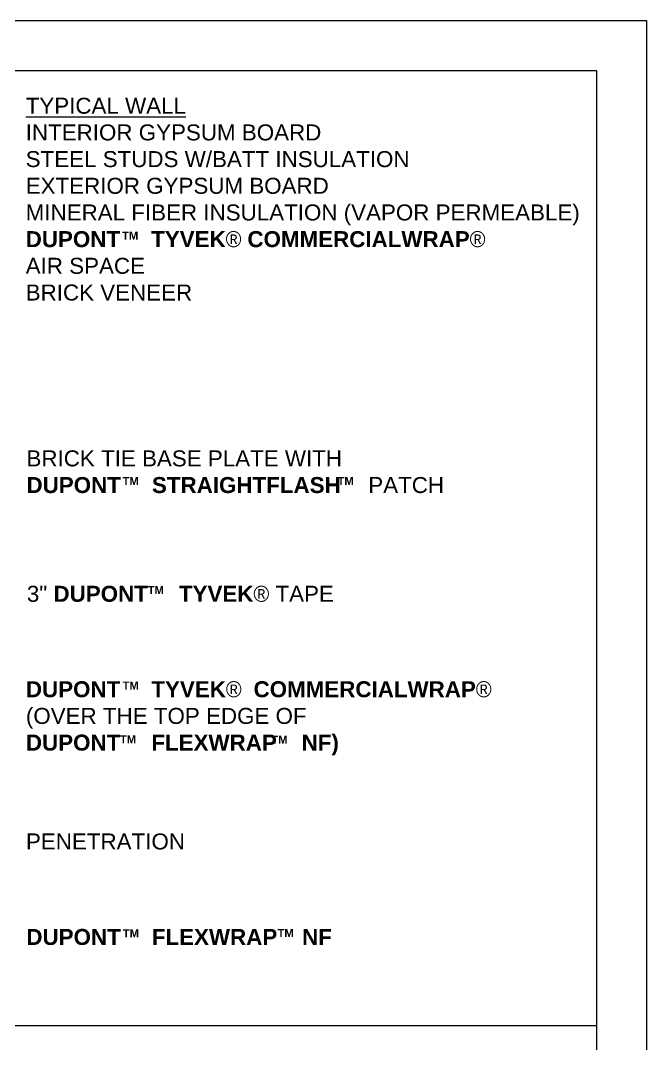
# Model space of a CAD drawing. Extents: x -71.6 to -20.6, y 313.3 to 379.3.
# Drawn here: x -39.39 to -20.62, y 348.55 to 379.26 of the extents above; entities that cross this region are included whole.
import ezdxf

# ---------------------------------------------------------------- set-up
doc = ezdxf.new("R2010")
doc.units = 0
doc.header["$LTSCALE"] = 1.5
doc.header["$MEASUREMENT"] = 0
doc.layers.add('8x11 layout', color=7, linetype='CONTINUOUS')
doc.layers.add('TEXT', color=7, linetype='CONTINUOUS')
doc.layers.add('VIEWPORT', color=7, linetype='CONTINUOUS', plot=False)
doc.styles.add('DETAILS', font='sanss___.ttf', dxfattribs={"height": 1})

msp = doc.modelspace()

# ---------------------------------------------------------------- linework, layer by layer
at = {"layer": '8x11 layout', "color": 7}
for p, q in [((-70.116, 377.759), (-22.116, 377.759)), ((-22.116, 377.759), (-22.116, 314.759)), ((-22.116, 349.104), (-70.116, 349.104))]:
    msp.add_line(p, q, dxfattribs=at)
at = {"layer": 'VIEWPORT', "color": 1}
for p, q in [((-71.616, 379.259), (-20.616, 379.259)), ((-20.616, 379.259), (-20.616, 313.259))]:
    msp.add_line(p, q, dxfattribs=at)

# ---------------------------------------------------------------- texts
at = {"layer": 'TEXT', "attachment_point": 4, "style": 'DETAILS'}
for s, insert, char_height in [('{\\fArial|b0|i0|c0|p34;\\LTYPICAL WALL\\P}INTERIOR GYPSUM BOARD\\PSTEEL STUDS W/BATT INSULATION\\PEXTERIOR GYPSUM BOARD\\P{\\fArial|b0|i0|c0|p34;MINERAL FIBER INSULATION (VAPOR PERMEABLE)}\\P{\\fArial|b1|i0|c0|p34;DUPONT     TYVEK\\fSymbol|b0|i0|c2|p18;â \\fSansSerif|b1|i0|c2|p2;COMMERCIALWRAP\\fSymbol|b0|i0|c2|p18;â}\\P{\\fArial|b0|i0|c0|p34;AIR SPACE\\PBRICK VENEER}', (-39.234, 373.898), 0.48), ('{\\fSansSerif|b1|i0|c2|p2;TM}', (-36.342, 372.806), 0.24), ('{\\fSansSerif|b1|i0|c2|p2;TM}', (-36.328, 365.445), 0.24), ('{\\fSansSerif|b1|i0|c2|p2;TM}', (-29.881, 365.445), 0.24), ('{\\fSansSerif|b1|i0|c2|p2;TM}', (-35.576, 362.174), 0.24), ('{\\fSansSerif|b1|i0|c2|p2;TM}', (-36.328, 359.314), 0.24), ('{\\fSansSerif|b1|i0|c2|p2;TM}', (-36.408, 357.699), 0.24), ('{\\fSansSerif|b1|i0|c2|p2;TM}', (-31.865, 357.688), 0.24), ('{\\fSansSerif|b1|i0|c2|p2;TM}', (-36.32, 351.884), 0.24), ('{\\fSansSerif|b1|i0|c2|p2;TM}', (-31.68, 351.888), 0.24)]:
    msp.add_mtext(s, dxfattribs=dict(at, insert=insert, char_height=char_height))
at = {"layer": 'TEXT', "char_height": 0.48, "style": 'DETAILS'}
for s, insert, width, attachment_point in [('BRICK TIE BASE PLATE WITH \\P{\\fSansSerif|b1|i0|c2|p2;DUPONT     STRAIGHTFLASH\\fArial|b0|i0|c0|p32;\\H0.8125x;   }  PATCH', (-39.21, 365.723), 12.51034, 4), ('3" {\\fSansSerif|b1|i0|c2|p2;DUPONT     TYVEK\\fSymbol|b0|i0|c2|p18;â} TAPE', (-39.198, 362.305), 16.95925, 1), ('{\\fSansSerif|b1|i0|c2|p2;DUPONT\\fArial|b1|i0|c0|p34;     \\fSansSerif|b1|i0|c2|p2;TYVEK\\fSymbol|b0|i0|c2|p18;â  \\fSansSerif|b1|i0|c2|p2;COMMERCIALWRAP\\fSymbol|b0|i0|c2|p18;â\\P}(OVER THE TOP EDGE OF \\P{\\fSansSerif|b1|i0|c2|p2;DUPONT     FLEXWRAP    NF)}', (-39.228, 359.443), 19.76362, 1), ('PENETRATION', (-39.226, 354.878), 12.59974, 1), ('{\\fArial|b1|i0|c0|p34;DUPONT     FLEXWRAP    NF}', (-39.214, 352.014), 12.59974, 1)]:
    msp.add_mtext(s, dxfattribs=dict(at, insert=insert, width=width, attachment_point=attachment_point))

doc.saveas('drawing.dxf')
